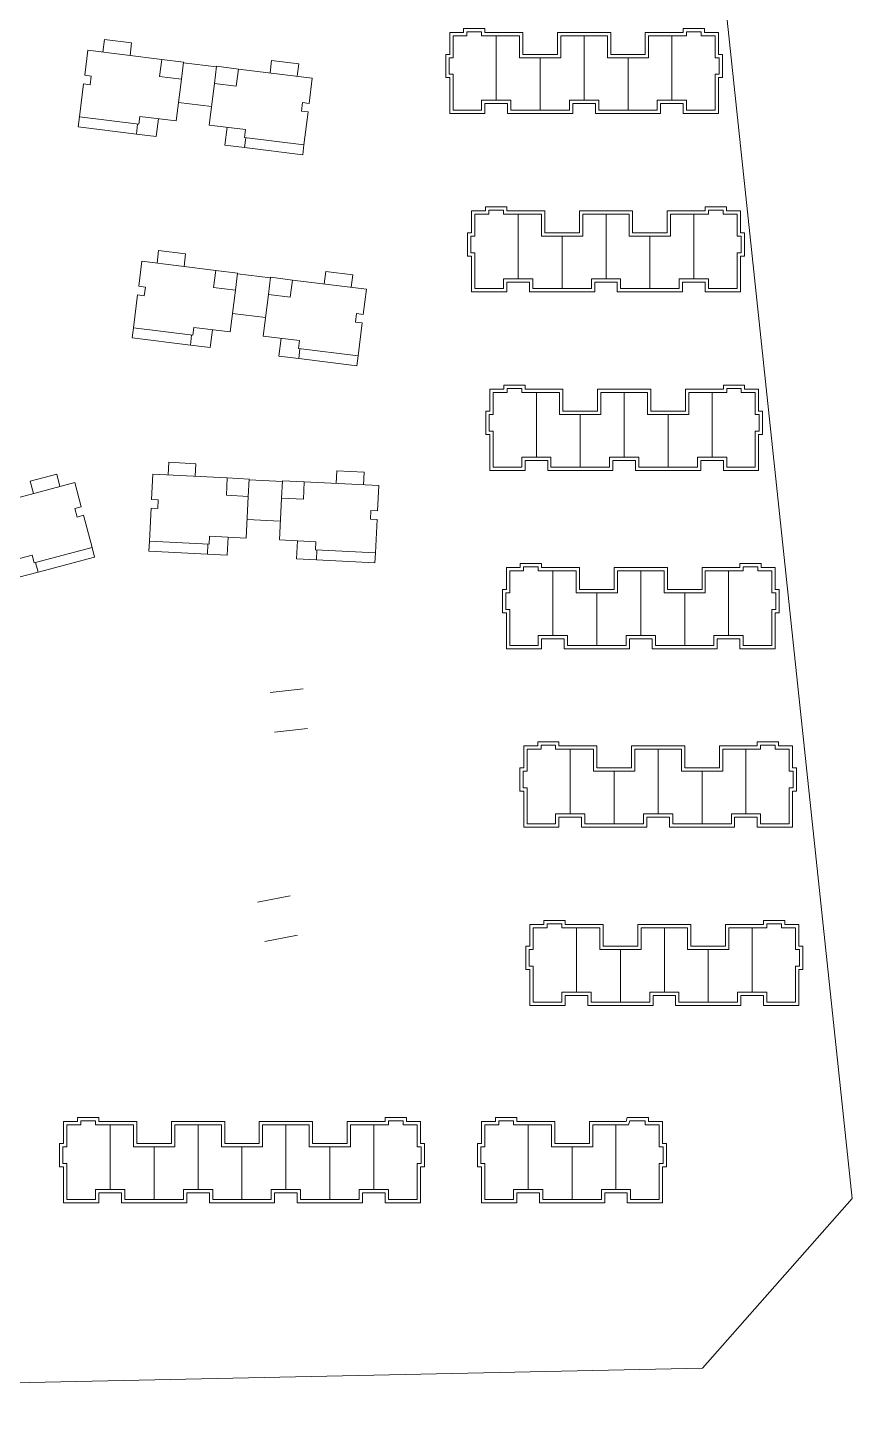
# Model space of a CAD drawing. Extents: x 109296 to 210174, y -14588 to 29909.
# Drawn here: x 116595 to 118081, y -7666 to -5143 of the extents above; entities that cross this region are included whole.
import ezdxf

# ---------------------------------------------------------------- set-up
doc = ezdxf.new("R2010")
doc.units = 0
doc.header["$LTSCALE"] = 1000
doc.header["$MEASUREMENT"] = 0
doc.layers.add('140', color=2, linetype='Continuous', lineweight=5)

msp = doc.modelspace()

# ---------------------------------------------------------------- linework, layer by layer
at = {"layer": '140', "color": 7}
for p, q in [((118081.2, -7253.3), (117591, -2628.2)), ((117380.9, -5151.3), (117380.9, -5144.1)), ((117380.9, -5144.1), (117419.3, -5144.1)), ((117419.3, -5144.1), (117419.3, -5151.3)), ((117776.9, -5151.3), (117776.9, -5144.1)), ((117776.9, -5144.1), (117815.3, -5144.1)), ((117815.3, -5144.1), (117815.3, -5151.3)), ((116733.3, -5164.2), (116730.5, -5186.8)), ((116782.1, -5170.3), (116733.3, -5164.2)), ((116779.3, -5192.9), (116782.1, -5170.3)), ((117355.7, -5190.9), (117355.7, -5151.3)), ((117355.7, -5151.3), (117380.9, -5151.3)), ((117361.7, -5196.9), (117361.7, -5157.3)), ((117361.7, -5157.3), (117386.9, -5157.3)), ((117386.9, -5157.3), (117386.9, -5150.1)), ((117386.9, -5150.1), (117413.3, -5150.1)), ((117413.3, -5150.1), (117413.3, -5157.3)), ((117413.3, -5157.3), (117481.7, -5157.3)), ((117419.3, -5151.3), (117487.7, -5151.3)), ((117439.7, -5273.7), (117439.7, -5157.3)), ((117481.7, -5157.3), (117481.7, -5196.9)), ((117487.7, -5151.3), (117487.7, -5190.9)), ((117550.1, -5190.9), (117550.1, -5151.3)), ((117550.1, -5151.3), (117646.1, -5151.3)), ((117556.1, -5196.9), (117556.1, -5157.3)), ((117556.1, -5157.3), (117598.1, -5157.3)), ((117598.1, -5273.7), (117598.1, -5157.3)), ((117598.1, -5273.7), (117598.1, -5157.3)), ((117598.1, -5273.7), (117598.1, -5157.3)), ((117598.1, -5273.7), (117598.1, -5157.3)), ((117640.1, -5157.3), (117598.1, -5157.3)), ((117640.1, -5196.9), (117640.1, -5157.3)), ((117646.1, -5151.3), (117646.1, -5190.9)), ((117708.5, -5190.9), (117708.5, -5151.3)), ((117708.5, -5151.3), (117776.9, -5151.3)), ((117782.9, -5157.3), (117714.5, -5157.3)), ((117714.5, -5157.3), (117714.5, -5196.9)), ((117756.5, -5273.7), (117756.5, -5157.3)), ((117809.3, -5150.1), (117782.9, -5150.1)), ((117782.9, -5150.1), (117782.9, -5157.3)), ((117809.3, -5157.3), (117809.3, -5150.1)), ((117834.5, -5157.3), (117809.3, -5157.3)), ((117815.3, -5151.3), (117840.5, -5151.3)), ((117834.5, -5196.9), (117834.5, -5157.3)), ((117840.5, -5151.3), (117840.5, -5190.9)), ((116697.5, -5228.6), (116703.1, -5183.4)), ((116703.1, -5183.4), (116836.5, -5200)), ((117348.5, -5232.9), (117348.5, -5190.9)), ((117348.5, -5190.9), (117355.7, -5190.9)), ((117487.7, -5190.9), (117550.1, -5190.9)), ((117646.1, -5190.9), (117708.5, -5190.9)), ((117840.5, -5190.9), (117847.7, -5190.9)), ((117847.7, -5190.9), (117847.7, -5232.9)), ((116836.5, -5200), (116832.6, -5231)), ((116836.5, -5200), (116875.8, -5204.9)), ((116875.8, -5204.9), (116871.9, -5235.9)), ((116935.2, -5213.6), (116875.6, -5206.1)), ((116935.3, -5212.4), (116931.4, -5243.3)), ((116974.6, -5217.3), (116935.3, -5212.4)), ((116974.6, -5217.3), (116970.7, -5248.2)), ((117108, -5233.9), (116974.6, -5217.3)), ((117031.8, -5224.4), (117034.6, -5201.8)), ((117034.6, -5201.8), (117083.4, -5207.9)), ((117083.4, -5207.9), (117080.6, -5230.5)), ((117354.5, -5226.9), (117354.5, -5196.9)), ((117354.5, -5196.9), (117361.7, -5196.9)), ((117481.7, -5196.9), (117556.1, -5196.9)), ((117518.9, -5196.9), (117518.9, -5291.7)), ((117518.9, -5196.9), (117518.9, -5291.7)), ((117714.5, -5196.9), (117640.1, -5196.9)), ((117677.3, -5196.9), (117677.3, -5291.7)), ((117677.3, -5196.9), (117677.3, -5291.7)), ((117841.7, -5196.9), (117834.5, -5196.9)), ((117841.7, -5226.9), (117841.7, -5196.9)), ((116688.1, -5303.6), (116695.5, -5244.1)), ((116695.5, -5244.1), (116707.4, -5245.6)), ((116709.4, -5230.1), (116697.5, -5228.6)), ((116707.4, -5245.6), (116709.4, -5230.1)), ((116832.6, -5231), (116871.9, -5235.9)), ((116871.9, -5235.9), (116862.5, -5310.9)), ((116931.4, -5243.3), (116922.1, -5318.3)), ((116970.7, -5248.2), (116931.4, -5243.3)), ((117102.3, -5279.2), (117108, -5233.9)), ((117355.7, -5232.9), (117348.5, -5232.9)), ((117361.7, -5226.9), (117354.5, -5226.9)), ((117355.7, -5297.7), (117355.7, -5232.9)), ((117361.7, -5291.7), (117361.7, -5226.9)), ((117834.5, -5291.7), (117834.5, -5226.9)), ((117834.5, -5226.9), (117841.7, -5226.9)), ((117847.7, -5232.9), (117840.5, -5232.9)), ((117840.5, -5232.9), (117840.5, -5297.7)), ((116926.2, -5285), (116866.7, -5277.6)), ((117088.5, -5293.2), (117090.4, -5277.7)), ((117100.4, -5294.7), (117088.5, -5293.2)), ((117090.4, -5277.7), (117102.3, -5279.2)), ((117093, -5354.2), (117100.4, -5294.7)), ((117413.3, -5291.7), (117361.7, -5291.7)), ((117466.1, -5273.7), (117413.3, -5273.7)), ((117413.3, -5273.7), (117413.3, -5291.7)), ((117460.1, -5279.7), (117419.3, -5279.7)), ((117419.3, -5279.7), (117419.3, -5297.7)), ((117460.1, -5297.7), (117460.1, -5279.7)), ((117466.1, -5291.7), (117466.1, -5273.7)), ((117571.7, -5291.7), (117466.1, -5291.7)), ((117598.1, -5273.7), (117571.7, -5273.7)), ((117571.7, -5273.7), (117571.7, -5288.7)), ((117571.7, -5288.7), (117571.7, -5291.7)), ((117618.5, -5279.7), (117577.7, -5279.7)), ((117577.7, -5279.7), (117577.7, -5297.7)), ((117598.1, -5273.7), (117624.5, -5273.7)), ((117618.5, -5297.7), (117618.5, -5279.7)), ((117624.5, -5273.7), (117624.5, -5288.7)), ((117624.5, -5288.7), (117624.5, -5291.7)), ((117624.5, -5291.7), (117730.1, -5291.7)), ((117730.1, -5291.7), (117730.1, -5273.7)), ((117730.1, -5273.7), (117782.9, -5273.7)), ((117776.9, -5279.7), (117736.1, -5279.7)), ((117736.1, -5279.7), (117736.1, -5297.7)), ((117776.9, -5297.7), (117776.9, -5279.7)), ((117782.9, -5273.7), (117782.9, -5291.7)), ((117782.9, -5291.7), (117834.5, -5291.7)), ((116685.9, -5321.5), (116688.1, -5303.6)), ((116790.7, -5334.6), (116685.9, -5321.5)), ((116795.3, -5317), (116688.1, -5303.6)), ((116790.7, -5334.6), (116792.9, -5316.7)), ((116797, -5302.7), (116795.3, -5317)), ((116862.5, -5310.9), (116797, -5302.7)), ((116830.4, -5306.9), (116826.4, -5339)), ((116922.1, -5318.3), (116987.6, -5326.5)), ((117419.3, -5297.7), (117355.7, -5297.7)), ((117518.9, -5297.7), (117460.1, -5297.7)), ((117577.7, -5297.7), (117518.9, -5297.7)), ((117736.1, -5297.7), (117618.5, -5297.7)), ((117840.5, -5297.7), (117776.9, -5297.7)), ((116826.4, -5339), (116790.7, -5334.6)), ((116954.2, -5322.4), (116950.2, -5354.5)), ((116987.6, -5326.5), (116985.8, -5340.8)), ((116985.8, -5340.8), (117093, -5354.2)), ((116985.9, -5359), (116988.2, -5341.1)), ((116950.2, -5354.5), (116985.9, -5359)), ((116985.9, -5359), (117090.7, -5372)), ((117090.7, -5372), (117093, -5354.2)), ((117395.2, -5512.5), (117395.2, -5472.9)), ((117395.2, -5472.9), (117420.4, -5472.9)), ((117420.4, -5472.9), (117420.4, -5465.7)), ((117420.4, -5465.7), (117458.8, -5465.7)), ((117426.4, -5478.9), (117426.4, -5471.7)), ((117426.4, -5471.7), (117452.8, -5471.7)), ((117452.8, -5471.7), (117452.8, -5478.9)), ((117458.8, -5465.7), (117458.8, -5472.9)), ((117458.8, -5472.9), (117527.2, -5472.9)), ((117527.2, -5472.9), (117527.2, -5512.5)), ((117589.6, -5512.5), (117589.6, -5472.9)), ((117589.6, -5472.9), (117685.6, -5472.9)), ((117685.6, -5472.9), (117685.6, -5512.5)), ((117748, -5512.5), (117748, -5472.9)), ((117748, -5472.9), (117816.4, -5472.9)), ((117816.4, -5472.9), (117816.4, -5465.7)), ((117816.4, -5465.7), (117854.8, -5465.7)), ((117848.8, -5471.7), (117822.4, -5471.7)), ((117822.4, -5471.7), (117822.4, -5478.9)), ((117848.8, -5478.9), (117848.8, -5471.7)), ((117854.8, -5465.7), (117854.8, -5472.9)), ((117854.8, -5472.9), (117880, -5472.9)), ((117880, -5472.9), (117880, -5512.5)), ((117401.2, -5518.5), (117401.2, -5478.9)), ((117401.2, -5478.9), (117426.4, -5478.9)), ((117452.8, -5478.9), (117521.2, -5478.9)), ((117479.2, -5595.3), (117479.2, -5478.9)), ((117521.2, -5478.9), (117521.2, -5518.5)), ((117595.6, -5518.5), (117595.6, -5478.9)), ((117595.6, -5478.9), (117637.6, -5478.9)), ((117637.6, -5595.3), (117637.6, -5478.9)), ((117637.6, -5595.3), (117637.6, -5478.9)), ((117637.6, -5595.3), (117637.6, -5478.9)), ((117637.6, -5595.3), (117637.6, -5478.9)), ((117679.6, -5478.9), (117637.6, -5478.9)), ((117679.6, -5518.5), (117679.6, -5478.9)), ((117822.4, -5478.9), (117754, -5478.9)), ((117754, -5478.9), (117754, -5518.5)), ((117796, -5595.3), (117796, -5478.9)), ((117874, -5478.9), (117848.8, -5478.9)), ((117874, -5518.5), (117874, -5478.9)), ((117388, -5554.5), (117388, -5512.5)), ((117388, -5512.5), (117395.2, -5512.5)), ((117394, -5548.5), (117394, -5518.5)), ((117394, -5518.5), (117401.2, -5518.5)), ((117521.2, -5518.5), (117595.6, -5518.5)), ((117527.2, -5512.5), (117589.6, -5512.5)), ((117558.4, -5518.5), (117558.4, -5613.3)), ((117558.4, -5518.5), (117558.4, -5613.3)), ((117754, -5518.5), (117679.6, -5518.5)), ((117685.6, -5512.5), (117748, -5512.5)), ((117716.8, -5518.5), (117716.8, -5613.3)), ((117716.8, -5518.5), (117716.8, -5613.3)), ((117881.2, -5518.5), (117874, -5518.5)), ((117880, -5512.5), (117887.2, -5512.5)), ((117881.2, -5548.5), (117881.2, -5518.5)), ((117887.2, -5512.5), (117887.2, -5554.5)), ((116830.8, -5544.6), (116828, -5567.2)), ((116879.6, -5550.7), (116830.8, -5544.6)), ((117401.2, -5548.5), (117394, -5548.5)), ((117401.2, -5613.3), (117401.2, -5548.5)), ((117874, -5613.3), (117874, -5548.5)), ((117874, -5548.5), (117881.2, -5548.5)), ((116794.9, -5609), (116800.6, -5563.8)), ((116800.6, -5563.8), (116934, -5580.4)), ((116876.8, -5573.3), (116879.6, -5550.7)), ((117395.2, -5554.5), (117388, -5554.5)), ((117395.2, -5619.3), (117395.2, -5554.5)), ((117887.2, -5554.5), (117880, -5554.5)), ((117880, -5554.5), (117880, -5619.3)), ((116934, -5580.4), (116930.1, -5611.4)), ((116934, -5580.4), (116973.3, -5585.3)), ((116973.3, -5585.3), (116969.4, -5616.3)), ((117032.6, -5594), (116973.1, -5586.5)), ((117032.8, -5592.8), (117028.9, -5623.7)), ((117072.1, -5597.7), (117032.8, -5592.8)), ((117072.1, -5597.7), (117068.2, -5628.6)), ((117205.5, -5614.3), (117072.1, -5597.7)), ((117129.2, -5604.8), (117132.1, -5582.2)), ((117132.1, -5582.2), (117180.9, -5588.3)), ((117180.9, -5588.3), (117178.1, -5610.9)), ((117505.6, -5595.3), (117452.8, -5595.3)), ((117452.8, -5595.3), (117452.8, -5613.3)), ((117505.6, -5613.3), (117505.6, -5595.3)), ((117637.6, -5595.3), (117611.2, -5595.3)), ((117611.2, -5595.3), (117611.2, -5610.3)), ((117637.6, -5595.3), (117664, -5595.3)), ((117664, -5595.3), (117664, -5610.3)), ((117769.6, -5613.3), (117769.6, -5595.3)), ((117769.6, -5595.3), (117822.4, -5595.3)), ((117822.4, -5595.3), (117822.4, -5613.3)), ((116806.9, -5610.5), (116794.9, -5609)), ((116804.9, -5626), (116806.9, -5610.5)), ((116930.1, -5611.4), (116969.4, -5616.3)), ((116969.4, -5616.3), (116960, -5691.3)), ((117028.9, -5623.7), (117019.6, -5698.7)), ((117068.2, -5628.6), (117028.9, -5623.7)), ((117199.8, -5659.6), (117205.5, -5614.3)), ((117458.8, -5619.3), (117395.2, -5619.3)), ((117452.8, -5613.3), (117401.2, -5613.3)), ((117499.6, -5601.3), (117458.8, -5601.3)), ((117458.8, -5601.3), (117458.8, -5619.3)), ((117499.6, -5619.3), (117499.6, -5601.3)), ((117558.4, -5619.3), (117499.6, -5619.3)), ((117611.2, -5613.3), (117505.6, -5613.3)), ((117617.2, -5619.3), (117558.4, -5619.3)), ((117611.2, -5610.3), (117611.2, -5613.3)), ((117658, -5601.3), (117617.2, -5601.3)), ((117617.2, -5601.3), (117617.2, -5619.3)), ((117658, -5619.3), (117658, -5601.3)), ((117775.6, -5619.3), (117658, -5619.3)), ((117664, -5610.3), (117664, -5613.3)), ((117664, -5613.3), (117769.6, -5613.3)), ((117816.4, -5601.3), (117775.6, -5601.3)), ((117775.6, -5601.3), (117775.6, -5619.3)), ((117816.4, -5619.3), (117816.4, -5601.3)), ((117880, -5619.3), (117816.4, -5619.3)), ((117822.4, -5613.3), (117874, -5613.3)), ((116785.6, -5684), (116793, -5624.5)), ((116793, -5624.5), (116804.9, -5626)), ((117023.7, -5665.4), (116964.2, -5658)), ((117186, -5673.6), (117187.9, -5658.1)), ((117197.9, -5675.1), (117186, -5673.6)), ((117187.9, -5658.1), (117199.8, -5659.6)), ((116783.3, -5701.9), (116785.6, -5684)), ((116892.8, -5697.4), (116785.6, -5684)), ((116888.1, -5715), (116890.4, -5697.1)), ((116894.5, -5683.1), (116892.8, -5697.4)), ((116960, -5691.3), (116894.5, -5683.1)), ((116927.9, -5687.3), (116923.9, -5719.5)), ((117019.6, -5698.7), (117085.1, -5706.9)), ((117190.4, -5734.6), (117197.9, -5675.1)), ((116888.1, -5715), (116783.3, -5701.9)), ((116923.9, -5719.5), (116888.1, -5715)), ((117051.7, -5702.8), (117047.7, -5734.9)), ((117085.1, -5706.9), (117083.3, -5721.2)), ((117083.3, -5721.2), (117190.4, -5734.6)), ((117083.4, -5739.4), (117085.6, -5721.5)), ((117047.7, -5734.9), (117083.4, -5739.4)), ((117083.4, -5739.4), (117188.2, -5752.5)), ((117188.2, -5752.5), (117190.4, -5734.6)), ((117428, -5834.1), (117428, -5794.5)), ((117428, -5794.5), (117453.2, -5794.5)), ((117434, -5840.1), (117434, -5800.5)), ((117434, -5800.5), (117459.2, -5800.5)), ((117453.2, -5794.5), (117453.2, -5787.3)), ((117453.2, -5787.3), (117491.6, -5787.3)), ((117459.2, -5800.5), (117459.2, -5793.3)), ((117459.2, -5793.3), (117485.6, -5793.3)), ((117485.6, -5793.3), (117485.6, -5800.5)), ((117485.6, -5800.5), (117554, -5800.5)), ((117491.6, -5787.3), (117491.6, -5794.5)), ((117491.6, -5794.5), (117560, -5794.5)), ((117512, -5916.9), (117512, -5800.5)), ((117554, -5800.5), (117554, -5840.1)), ((117560, -5794.5), (117560, -5834.1)), ((117622.4, -5834.1), (117622.4, -5794.5)), ((117622.4, -5794.5), (117718.4, -5794.5)), ((117628.4, -5840.1), (117628.4, -5800.5)), ((117628.4, -5800.5), (117670.4, -5800.5)), ((117670.4, -5916.9), (117670.4, -5800.5)), ((117670.4, -5916.9), (117670.4, -5800.5)), ((117670.4, -5916.9), (117670.4, -5800.5)), ((117670.4, -5916.9), (117670.4, -5800.5)), ((117712.4, -5800.5), (117670.4, -5800.5)), ((117712.4, -5840.1), (117712.4, -5800.5)), ((117718.4, -5794.5), (117718.4, -5834.1)), ((117780.8, -5834.1), (117780.8, -5794.5)), ((117780.8, -5794.5), (117849.2, -5794.5)), ((117855.2, -5800.5), (117786.8, -5800.5)), ((117786.8, -5800.5), (117786.8, -5840.1)), ((117828.8, -5916.9), (117828.8, -5800.5)), ((117849.2, -5794.5), (117849.2, -5787.3)), ((117849.2, -5787.3), (117887.6, -5787.3)), ((117881.6, -5793.3), (117855.2, -5793.3)), ((117855.2, -5793.3), (117855.2, -5800.5)), ((117881.6, -5800.5), (117881.6, -5793.3)), ((117906.8, -5800.5), (117881.6, -5800.5)), ((117887.6, -5787.3), (117887.6, -5794.5)), ((117887.6, -5794.5), (117912.8, -5794.5)), ((117906.8, -5840.1), (117906.8, -5800.5)), ((117912.8, -5794.5), (117912.8, -5834.1)), ((117420.8, -5876.1), (117420.8, -5834.1)), ((117420.8, -5834.1), (117428, -5834.1)), ((117426.8, -5870.1), (117426.8, -5840.1)), ((117426.8, -5840.1), (117434, -5840.1)), ((117554, -5840.1), (117628.4, -5840.1)), ((117560, -5834.1), (117622.4, -5834.1)), ((117591.2, -5840.1), (117591.2, -5934.9)), ((117591.2, -5840.1), (117591.2, -5934.9)), ((117786.8, -5840.1), (117712.4, -5840.1)), ((117718.4, -5834.1), (117780.8, -5834.1)), ((117749.6, -5840.1), (117749.6, -5934.9)), ((117749.6, -5840.1), (117749.6, -5934.9)), ((117914, -5840.1), (117906.8, -5840.1)), ((117912.8, -5834.1), (117920, -5834.1)), ((117914, -5870.1), (117914, -5840.1)), ((117920, -5834.1), (117920, -5876.1)), ((117428, -5876.1), (117420.8, -5876.1)), ((117434, -5870.1), (117426.8, -5870.1)), ((117428, -5940.9), (117428, -5876.1)), ((117434, -5934.9), (117434, -5870.1)), ((117906.8, -5934.9), (117906.8, -5870.1)), ((117906.8, -5870.1), (117914, -5870.1)), ((117920, -5876.1), (117912.8, -5876.1)), ((117912.8, -5876.1), (117912.8, -5940.9)), ((116849.1, -5926.3), (116847.9, -5949.1)), ((116898.2, -5928.8), (116849.1, -5926.3)), ((117538.4, -5916.9), (117485.6, -5916.9)), ((117485.6, -5916.9), (117485.6, -5934.9)), ((117532.4, -5922.9), (117491.6, -5922.9)), ((117491.6, -5922.9), (117491.6, -5940.9)), ((117532.4, -5940.9), (117532.4, -5922.9)), ((117538.4, -5934.9), (117538.4, -5916.9)), ((117670.4, -5916.9), (117644, -5916.9)), ((117644, -5916.9), (117644, -5931.9)), ((117690.8, -5922.9), (117650, -5922.9)), ((117650, -5922.9), (117650, -5940.9)), ((117670.4, -5916.9), (117696.8, -5916.9)), ((117690.8, -5940.9), (117690.8, -5922.9)), ((117696.8, -5916.9), (117696.8, -5931.9)), ((117802.4, -5934.9), (117802.4, -5916.9)), ((117802.4, -5916.9), (117855.2, -5916.9)), ((117849.2, -5922.9), (117808.4, -5922.9)), ((117808.4, -5922.9), (117808.4, -5940.9)), ((117849.2, -5940.9), (117849.2, -5922.9)), ((117855.2, -5916.9), (117855.2, -5934.9)), ((116599.5, -5960.5), (116647, -5947.8)), ((116647, -5947.8), (116652.9, -5969.8)), ((116818, -5993.2), (116820.3, -5947.7)), ((116820.3, -5947.7), (116954.6, -5954.5)), ((116897, -5951.6), (116898.2, -5928.8)), ((117151.1, -5964.4), (117152.3, -5941.7)), ((117152.3, -5941.7), (117201.4, -5944.2)), ((117201.4, -5944.2), (117200.3, -5966.9)), ((117491.6, -5940.9), (117428, -5940.9)), ((117485.6, -5934.9), (117434, -5934.9)), ((117591.2, -5940.9), (117532.4, -5940.9)), ((117644, -5934.9), (117538.4, -5934.9)), ((117650, -5940.9), (117591.2, -5940.9)), ((117644, -5931.9), (117644, -5934.9)), ((117808.4, -5940.9), (117690.8, -5940.9)), ((117696.8, -5931.9), (117696.8, -5934.9)), ((117696.8, -5934.9), (117802.4, -5934.9)), ((117912.8, -5940.9), (117849.2, -5940.9)), ((117855.2, -5934.9), (117906.8, -5934.9)), ((116679.6, -5962.7), (116549.7, -5997.4)), ((116605.4, -5982.5), (116599.5, -5960.5)), ((116691.4, -6006.8), (116679.6, -5962.7)), ((116954.6, -5954.5), (116953, -5985.7)), ((116954.6, -5954.5), (116994.1, -5956.5)), ((116994.1, -5956.5), (116992.5, -5987.7)), ((117054, -5960.7), (116994.1, -5957.7)), ((117054, -5959.5), (117052.5, -5990.7)), ((117093.6, -5961.5), (117054, -5959.5)), ((117093.6, -5961.5), (117092, -5992.7)), ((117227.8, -5968.3), (117093.6, -5961.5)), ((117225.5, -6013.9), (117227.8, -5968.3)), ((116830, -5993.8), (116818, -5993.2)), ((116829.2, -6009.4), (116830, -5993.8)), ((116953, -5985.7), (116992.5, -5987.7)), ((116992.5, -5987.7), (116988.7, -6063.2)), ((117052.5, -5990.7), (117048.6, -6066.2)), ((117092, -5992.7), (117052.5, -5990.7)), ((116679.8, -6009.9), (116691.4, -6006.8)), ((116683.8, -6025), (116679.8, -6009.9)), ((116695.4, -6021.9), (116683.8, -6025)), ((116710.9, -6079.8), (116695.4, -6021.9)), ((116814.2, -6068.7), (116817.2, -6008.8)), ((116817.2, -6008.8), (116829.2, -6009.4)), ((117212.7, -6028.8), (117213.5, -6013.3)), ((117213.5, -6013.3), (117225.5, -6013.9)), ((117050.3, -6032.6), (116990.4, -6029.6)), ((117224.7, -6029.5), (117212.7, -6028.8)), ((117221.7, -6089.4), (117224.7, -6029.5)), ((116813.3, -6086.7), (116814.2, -6068.7)), ((116922.1, -6074.2), (116814.2, -6068.7)), ((116918.8, -6092.1), (116919.7, -6074.1)), ((116922.8, -6059.8), (116922.1, -6074.2)), ((116988.7, -6063.2), (116922.8, -6059.8)), ((116956.4, -6061.5), (116954.7, -6093.9)), ((117048.6, -6066.2), (117114.6, -6069.5)), ((117081, -6067.8), (117079.4, -6100.2)), ((117114.6, -6069.5), (117113.8, -6083.9)), ((116539, -6110.8), (116602.8, -6093.8)), ((116602.8, -6093.8), (116606.5, -6107.7)), ((116606.5, -6107.7), (116710.9, -6079.8)), ((116613.5, -6124.5), (116715.5, -6097.2)), ((116715.5, -6097.2), (116710.9, -6079.8)), ((116918.8, -6092.1), (116813.3, -6086.7)), ((116954.7, -6093.9), (116918.8, -6092.1)), ((117079.4, -6100.2), (117115.3, -6102)), ((117113.8, -6083.9), (117221.7, -6089.4)), ((117115.3, -6102), (117116.2, -6084)), ((117115.3, -6102), (117220.8, -6107.4)), ((117220.8, -6107.4), (117221.7, -6089.4)), ((116578.7, -6133.7), (116613.5, -6124.5)), ((116613.5, -6124.5), (116608.8, -6107.1)), ((117457.9, -6155.7), (117457.9, -6116.1)), ((117457.9, -6116.1), (117483.1, -6116.1)), ((117463.9, -6161.7), (117463.9, -6122.1)), ((117463.9, -6122.1), (117489.1, -6122.1)), ((117483.1, -6116.1), (117483.1, -6108.9)), ((117483.1, -6108.9), (117521.5, -6108.9)), ((117489.1, -6122.1), (117489.1, -6114.9)), ((117489.1, -6114.9), (117515.5, -6114.9)), ((117515.5, -6114.9), (117515.5, -6122.1)), ((117515.5, -6122.1), (117583.9, -6122.1)), ((117521.5, -6108.9), (117521.5, -6116.1)), ((117521.5, -6116.1), (117589.9, -6116.1)), ((117541.9, -6238.5), (117541.9, -6122.1)), ((117583.9, -6122.1), (117583.9, -6161.7)), ((117589.9, -6116.1), (117589.9, -6155.7)), ((117652.3, -6155.7), (117652.3, -6116.1)), ((117652.3, -6116.1), (117748.3, -6116.1)), ((117658.3, -6161.7), (117658.3, -6122.1)), ((117658.3, -6122.1), (117700.3, -6122.1)), ((117700.3, -6238.5), (117700.3, -6122.1)), ((117700.3, -6238.5), (117700.3, -6122.1)), ((117700.3, -6238.5), (117700.3, -6122.1)), ((117700.3, -6238.5), (117700.3, -6122.1)), ((117742.3, -6122.1), (117700.3, -6122.1)), ((117742.3, -6161.7), (117742.3, -6122.1)), ((117748.3, -6116.1), (117748.3, -6155.7)), ((117810.7, -6155.7), (117810.7, -6116.1)), ((117810.7, -6116.1), (117879.1, -6116.1)), ((117885.1, -6122.1), (117816.7, -6122.1)), ((117816.7, -6122.1), (117816.7, -6161.7)), ((117858.7, -6238.5), (117858.7, -6122.1)), ((117879.1, -6116.1), (117879.1, -6108.9)), ((117879.1, -6108.9), (117917.5, -6108.9)), ((117911.5, -6114.9), (117885.1, -6114.9)), ((117885.1, -6114.9), (117885.1, -6122.1)), ((117911.5, -6122.1), (117911.5, -6114.9)), ((117936.7, -6122.1), (117911.5, -6122.1)), ((117917.5, -6108.9), (117917.5, -6116.1)), ((117917.5, -6116.1), (117942.7, -6116.1)), ((117936.7, -6161.7), (117936.7, -6122.1)), ((117942.7, -6116.1), (117942.7, -6155.7)), ((117450.7, -6197.7), (117450.7, -6155.7)), ((117450.7, -6155.7), (117457.9, -6155.7)), ((117456.7, -6191.7), (117456.7, -6161.7)), ((117456.7, -6161.7), (117463.9, -6161.7)), ((117583.9, -6161.7), (117658.3, -6161.7)), ((117589.9, -6155.7), (117652.3, -6155.7)), ((117621.1, -6161.7), (117621.1, -6256.5)), ((117621.1, -6161.7), (117621.1, -6256.5)), ((117816.7, -6161.7), (117742.3, -6161.7)), ((117748.3, -6155.7), (117810.7, -6155.7)), ((117779.5, -6161.7), (117779.5, -6256.5)), ((117779.5, -6161.7), (117779.5, -6256.5)), ((117943.9, -6161.7), (117936.7, -6161.7)), ((117942.7, -6155.7), (117949.9, -6155.7)), ((117943.9, -6191.7), (117943.9, -6161.7)), ((117949.9, -6155.7), (117949.9, -6197.7)), ((117457.9, -6197.7), (117450.7, -6197.7)), ((117463.9, -6191.7), (117456.7, -6191.7)), ((117457.9, -6262.5), (117457.9, -6197.7)), ((117463.9, -6256.5), (117463.9, -6191.7)), ((117936.7, -6256.5), (117936.7, -6191.7)), ((117936.7, -6191.7), (117943.9, -6191.7)), ((117949.9, -6197.7), (117942.7, -6197.7)), ((117942.7, -6197.7), (117942.7, -6262.5)), ((117568.3, -6238.5), (117515.5, -6238.5)), ((117515.5, -6238.5), (117515.5, -6256.5)), ((117562.3, -6244.5), (117521.5, -6244.5)), ((117521.5, -6244.5), (117521.5, -6262.5)), ((117562.3, -6262.5), (117562.3, -6244.5)), ((117568.3, -6256.5), (117568.3, -6238.5)), ((117700.3, -6238.5), (117673.9, -6238.5)), ((117673.9, -6238.5), (117673.9, -6253.5)), ((117673.9, -6253.5), (117673.9, -6256.5)), ((117720.7, -6244.5), (117679.9, -6244.5)), ((117679.9, -6244.5), (117679.9, -6262.5)), ((117700.3, -6238.5), (117726.7, -6238.5)), ((117720.7, -6262.5), (117720.7, -6244.5)), ((117726.7, -6238.5), (117726.7, -6253.5)), ((117726.7, -6253.5), (117726.7, -6256.5)), ((117832.3, -6256.5), (117832.3, -6238.5)), ((117832.3, -6238.5), (117885.1, -6238.5)), ((117879.1, -6244.5), (117838.3, -6244.5)), ((117838.3, -6244.5), (117838.3, -6262.5)), ((117879.1, -6262.5), (117879.1, -6244.5)), ((117885.1, -6238.5), (117885.1, -6256.5)), ((117521.5, -6262.5), (117457.9, -6262.5)), ((117515.5, -6256.5), (117463.9, -6256.5)), ((117621.1, -6262.5), (117562.3, -6262.5)), ((117673.9, -6256.5), (117568.3, -6256.5)), ((117679.9, -6262.5), (117621.1, -6262.5)), ((117838.3, -6262.5), (117720.7, -6262.5)), ((117726.7, -6256.5), (117832.3, -6256.5)), ((117942.7, -6262.5), (117879.1, -6262.5)), ((117885.1, -6256.5), (117936.7, -6256.5)), ((117091.4, -6334.5), (117031.8, -6341.1)), ((117099.3, -6406.1), (117039.7, -6412.7)), ((117514.4, -6437.7), (117514.4, -6430.5)), ((117514.4, -6430.5), (117552.8, -6430.5)), ((117552.8, -6430.5), (117552.8, -6437.7)), ((117910.4, -6437.7), (117910.4, -6430.5)), ((117910.4, -6430.5), (117948.8, -6430.5)), ((117948.8, -6430.5), (117948.8, -6437.7)), ((117489.2, -6477.3), (117489.2, -6437.7)), ((117489.2, -6437.7), (117514.4, -6437.7)), ((117495.2, -6483.3), (117495.2, -6443.7)), ((117495.2, -6443.7), (117520.4, -6443.7)), ((117520.4, -6443.7), (117520.4, -6436.5)), ((117520.4, -6436.5), (117546.8, -6436.5)), ((117546.8, -6436.5), (117546.8, -6443.7)), ((117546.8, -6443.7), (117615.2, -6443.7)), ((117552.8, -6437.7), (117621.2, -6437.7)), ((117573.2, -6560.1), (117573.2, -6443.7)), ((117615.2, -6443.7), (117615.2, -6483.3)), ((117621.2, -6437.7), (117621.2, -6477.3)), ((117683.6, -6477.3), (117683.6, -6437.7)), ((117683.6, -6437.7), (117779.6, -6437.7)), ((117689.6, -6483.3), (117689.6, -6443.7)), ((117689.6, -6443.7), (117731.6, -6443.7)), ((117731.6, -6560.1), (117731.6, -6443.7)), ((117731.6, -6560.1), (117731.6, -6443.7)), ((117731.6, -6560.1), (117731.6, -6443.7)), ((117731.6, -6560.1), (117731.6, -6443.7)), ((117773.6, -6443.7), (117731.6, -6443.7)), ((117773.6, -6483.3), (117773.6, -6443.7)), ((117779.6, -6437.7), (117779.6, -6477.3)), ((117842, -6477.3), (117842, -6437.7)), ((117842, -6437.7), (117910.4, -6437.7)), ((117916.4, -6443.7), (117848, -6443.7)), ((117848, -6443.7), (117848, -6483.3)), ((117890, -6560.1), (117890, -6443.7)), ((117942.8, -6436.5), (117916.4, -6436.5)), ((117916.4, -6436.5), (117916.4, -6443.7)), ((117942.8, -6443.7), (117942.8, -6436.5)), ((117968, -6443.7), (117942.8, -6443.7)), ((117948.8, -6437.7), (117974, -6437.7)), ((117968, -6483.3), (117968, -6443.7)), ((117974, -6437.7), (117974, -6477.3)), ((117482, -6519.3), (117482, -6477.3)), ((117482, -6477.3), (117489.2, -6477.3)), ((117621.2, -6477.3), (117683.6, -6477.3)), ((117779.6, -6477.3), (117842, -6477.3)), ((117974, -6477.3), (117981.2, -6477.3)), ((117981.2, -6477.3), (117981.2, -6519.3)), ((117488, -6513.3), (117488, -6483.3)), ((117488, -6483.3), (117495.2, -6483.3)), ((117615.2, -6483.3), (117689.6, -6483.3)), ((117652.4, -6483.3), (117652.4, -6578.1)), ((117652.4, -6483.3), (117652.4, -6578.1)), ((117848, -6483.3), (117773.6, -6483.3)), ((117810.8, -6483.3), (117810.8, -6578.1)), ((117810.8, -6483.3), (117810.8, -6578.1)), ((117975.2, -6483.3), (117968, -6483.3)), ((117975.2, -6513.3), (117975.2, -6483.3)), ((117489.2, -6519.3), (117482, -6519.3)), ((117495.2, -6513.3), (117488, -6513.3)), ((117489.2, -6584.1), (117489.2, -6519.3)), ((117495.2, -6578.1), (117495.2, -6513.3)), ((117968, -6578.1), (117968, -6513.3)), ((117968, -6513.3), (117975.2, -6513.3)), ((117981.2, -6519.3), (117974, -6519.3)), ((117974, -6519.3), (117974, -6584.1)), ((117546.8, -6578.1), (117495.2, -6578.1)), ((117599.6, -6560.1), (117546.8, -6560.1)), ((117546.8, -6560.1), (117546.8, -6578.1)), ((117593.6, -6566.1), (117552.8, -6566.1)), ((117552.8, -6566.1), (117552.8, -6584.1)), ((117593.6, -6584.1), (117593.6, -6566.1)), ((117599.6, -6578.1), (117599.6, -6560.1)), ((117705.2, -6578.1), (117599.6, -6578.1)), ((117731.6, -6560.1), (117705.2, -6560.1)), ((117705.2, -6560.1), (117705.2, -6575.1)), ((117705.2, -6575.1), (117705.2, -6578.1)), ((117752, -6566.1), (117711.2, -6566.1)), ((117711.2, -6566.1), (117711.2, -6584.1)), ((117731.6, -6560.1), (117758, -6560.1)), ((117752, -6584.1), (117752, -6566.1)), ((117758, -6560.1), (117758, -6575.1)), ((117758, -6575.1), (117758, -6578.1)), ((117758, -6578.1), (117863.6, -6578.1)), ((117863.6, -6578.1), (117863.6, -6560.1)), ((117863.6, -6560.1), (117916.4, -6560.1)), ((117910.4, -6566.1), (117869.6, -6566.1)), ((117869.6, -6566.1), (117869.6, -6584.1)), ((117910.4, -6584.1), (117910.4, -6566.1)), ((117916.4, -6560.1), (117916.4, -6578.1)), ((117916.4, -6578.1), (117968, -6578.1)), ((117552.8, -6584.1), (117489.2, -6584.1)), ((117652.4, -6584.1), (117593.6, -6584.1)), ((117711.2, -6584.1), (117652.4, -6584.1)), ((117869.6, -6584.1), (117752, -6584.1)), ((117974, -6584.1), (117910.4, -6584.1)), ((117068.1, -6708.1), (117009.2, -6719.3)), ((117500.4, -6798.9), (117500.4, -6759.3)), ((117500.4, -6759.3), (117525.6, -6759.3)), ((117525.6, -6759.3), (117525.6, -6752.1)), ((117525.6, -6752.1), (117564, -6752.1)), ((117531.6, -6765.3), (117531.6, -6758.1)), ((117531.6, -6758.1), (117558, -6758.1)), ((117558, -6758.1), (117558, -6765.3)), ((117564, -6752.1), (117564, -6759.3)), ((117564, -6759.3), (117632.4, -6759.3)), ((117632.4, -6759.3), (117632.4, -6798.9)), ((117694.8, -6798.9), (117694.8, -6759.3)), ((117694.8, -6759.3), (117790.8, -6759.3)), ((117790.8, -6759.3), (117790.8, -6798.9)), ((117853.2, -6798.9), (117853.2, -6759.3)), ((117853.2, -6759.3), (117921.6, -6759.3)), ((117921.6, -6759.3), (117921.6, -6752.1)), ((117921.6, -6752.1), (117960, -6752.1)), ((117954, -6758.1), (117927.6, -6758.1)), ((117927.6, -6758.1), (117927.6, -6765.3)), ((117954, -6765.3), (117954, -6758.1)), ((117960, -6752.1), (117960, -6759.3)), ((117960, -6759.3), (117985.2, -6759.3)), ((117985.2, -6759.3), (117985.2, -6798.9)), ((117081.5, -6778.8), (117022.6, -6790)), ((117506.4, -6804.9), (117506.4, -6765.3)), ((117506.4, -6765.3), (117531.6, -6765.3)), ((117558, -6765.3), (117626.4, -6765.3)), ((117584.4, -6881.7), (117584.4, -6765.3)), ((117626.4, -6765.3), (117626.4, -6804.9)), ((117700.8, -6804.9), (117700.8, -6765.3)), ((117700.8, -6765.3), (117742.8, -6765.3)), ((117742.8, -6881.7), (117742.8, -6765.3)), ((117742.8, -6881.7), (117742.8, -6765.3)), ((117742.8, -6881.7), (117742.8, -6765.3)), ((117742.8, -6881.7), (117742.8, -6765.3)), ((117784.8, -6765.3), (117742.8, -6765.3)), ((117784.8, -6804.9), (117784.8, -6765.3)), ((117927.6, -6765.3), (117859.2, -6765.3)), ((117859.2, -6765.3), (117859.2, -6804.9)), ((117901.2, -6881.7), (117901.2, -6765.3)), ((117979.2, -6765.3), (117954, -6765.3)), ((117979.2, -6804.9), (117979.2, -6765.3)), ((117493.2, -6840.9), (117493.2, -6798.9)), ((117493.2, -6798.9), (117500.4, -6798.9)), ((117499.2, -6834.9), (117499.2, -6804.9)), ((117499.2, -6804.9), (117506.4, -6804.9)), ((117626.4, -6804.9), (117700.8, -6804.9)), ((117632.4, -6798.9), (117694.8, -6798.9)), ((117663.6, -6804.9), (117663.6, -6899.7)), ((117663.6, -6804.9), (117663.6, -6899.7)), ((117859.2, -6804.9), (117784.8, -6804.9)), ((117790.8, -6798.9), (117853.2, -6798.9)), ((117822, -6804.9), (117822, -6899.7)), ((117822, -6804.9), (117822, -6899.7)), ((117986.4, -6804.9), (117979.2, -6804.9)), ((117985.2, -6798.9), (117992.4, -6798.9)), ((117986.4, -6834.9), (117986.4, -6804.9)), ((117992.4, -6798.9), (117992.4, -6840.9)), ((117506.4, -6834.9), (117499.2, -6834.9)), ((117506.4, -6899.7), (117506.4, -6834.9)), ((117979.2, -6899.7), (117979.2, -6834.9)), ((117979.2, -6834.9), (117986.4, -6834.9)), ((117500.4, -6840.9), (117493.2, -6840.9)), ((117500.4, -6905.7), (117500.4, -6840.9)), ((117992.4, -6840.9), (117985.2, -6840.9)), ((117985.2, -6840.9), (117985.2, -6905.7)), ((117610.8, -6881.7), (117558, -6881.7)), ((117558, -6881.7), (117558, -6899.7)), ((117610.8, -6899.7), (117610.8, -6881.7)), ((117742.8, -6881.7), (117716.4, -6881.7)), ((117716.4, -6881.7), (117716.4, -6896.7)), ((117742.8, -6881.7), (117769.2, -6881.7)), ((117769.2, -6881.7), (117769.2, -6896.7)), ((117874.8, -6899.7), (117874.8, -6881.7)), ((117874.8, -6881.7), (117927.6, -6881.7)), ((117927.6, -6881.7), (117927.6, -6899.7)), ((117564, -6905.7), (117500.4, -6905.7)), ((117558, -6899.7), (117506.4, -6899.7)), ((117604.8, -6887.7), (117564, -6887.7)), ((117564, -6887.7), (117564, -6905.7)), ((117604.8, -6905.7), (117604.8, -6887.7)), ((117663.6, -6905.7), (117604.8, -6905.7)), ((117716.4, -6899.7), (117610.8, -6899.7)), ((117722.4, -6905.7), (117663.6, -6905.7)), ((117716.4, -6896.7), (117716.4, -6899.7)), ((117763.2, -6887.7), (117722.4, -6887.7)), ((117722.4, -6887.7), (117722.4, -6905.7)), ((117763.2, -6905.7), (117763.2, -6887.7)), ((117880.8, -6905.7), (117763.2, -6905.7)), ((117769.2, -6896.7), (117769.2, -6899.7)), ((117769.2, -6899.7), (117874.8, -6899.7)), ((117921.6, -6887.7), (117880.8, -6887.7)), ((117880.8, -6887.7), (117880.8, -6905.7)), ((117921.6, -6905.7), (117921.6, -6887.7)), ((117985.2, -6905.7), (117921.6, -6905.7)), ((117927.6, -6899.7), (117979.2, -6899.7)), ((116684.8, -7114.9), (116684.8, -7107.7)), ((116684.8, -7107.7), (116723.2, -7107.7)), ((116723.2, -7107.7), (116723.2, -7114.9)), ((117239.2, -7114.9), (117239.2, -7107.7)), ((117239.2, -7107.7), (117277.6, -7107.7)), ((117277.6, -7107.7), (117277.6, -7114.9)), ((117476.8, -7107.7), (117438.4, -7107.7)), ((117438.4, -7107.7), (117438.4, -7114.9)), ((117476.8, -7114.9), (117476.8, -7107.7)), ((117676, -7107.7), (117673.9, -7114.9)), ((117714.4, -7107.7), (117676, -7107.7)), ((117714.4, -7114.9), (117714.4, -7107.7)), ((116659.6, -7154.5), (116659.6, -7114.9)), ((116659.6, -7114.9), (116684.8, -7114.9)), ((116665.6, -7160.5), (116665.6, -7120.9)), ((116665.6, -7120.9), (116690.8, -7120.9)), ((116690.8, -7120.9), (116690.8, -7113.7)), ((116690.8, -7113.7), (116717.2, -7113.7)), ((116717.2, -7113.7), (116717.2, -7120.9)), ((116717.2, -7120.9), (116785.6, -7120.9)), ((116723.2, -7114.9), (116791.6, -7114.9)), ((116743.6, -7237.3), (116743.6, -7120.9)), ((116785.6, -7120.9), (116785.6, -7160.5)), ((116791.6, -7114.9), (116791.6, -7154.5)), ((116854, -7154.5), (116854, -7114.9)), ((116854, -7114.9), (116950, -7114.9)), ((116860, -7160.5), (116860, -7120.9)), ((116860, -7120.9), (116944, -7120.9)), ((116902, -7237.3), (116902, -7120.9)), ((116902, -7237.3), (116902, -7120.9)), ((116944, -7120.9), (116944, -7160.5)), ((116950, -7114.9), (116950, -7154.5)), ((117012.4, -7154.5), (117012.4, -7114.9)), ((117012.4, -7114.9), (117108.4, -7114.9)), ((117018.4, -7160.5), (117018.4, -7120.9)), ((117018.4, -7120.9), (117102.4, -7120.9)), ((117060.4, -7237.3), (117060.4, -7120.9)), ((117060.4, -7237.3), (117060.4, -7120.9)), ((117060.4, -7237.3), (117060.4, -7120.9)), ((117060.4, -7237.3), (117060.4, -7120.9)), ((117102.4, -7120.9), (117102.4, -7160.5)), ((117108.4, -7114.9), (117108.4, -7154.5)), ((117170.8, -7154.5), (117170.8, -7114.9)), ((117170.8, -7114.9), (117239.2, -7114.9)), ((117176.8, -7160.5), (117176.8, -7120.9)), ((117176.8, -7120.9), (117245.2, -7120.9)), ((117218.8, -7237.3), (117218.8, -7120.9)), ((117245.2, -7120.9), (117245.2, -7113.7)), ((117245.2, -7113.7), (117271.6, -7113.7)), ((117271.6, -7113.7), (117271.6, -7120.9)), ((117271.6, -7120.9), (117296.8, -7120.9)), ((117277.6, -7114.9), (117302.8, -7114.9)), ((117296.8, -7120.9), (117296.8, -7160.5)), ((117302.8, -7114.9), (117302.8, -7154.5)), ((117438.4, -7114.9), (117413.2, -7114.9)), ((117413.2, -7114.9), (117413.2, -7154.5)), ((117444.4, -7120.9), (117419.2, -7120.9)), ((117419.2, -7120.9), (117419.2, -7160.5)), ((117470.8, -7113.7), (117444.4, -7113.7)), ((117444.4, -7113.7), (117444.4, -7120.9)), ((117470.8, -7120.9), (117470.8, -7113.7)), ((117539.2, -7120.9), (117470.8, -7120.9)), ((117545.2, -7114.9), (117476.8, -7114.9)), ((117497.2, -7237.3), (117497.2, -7120.9)), ((117539.2, -7160.5), (117539.2, -7120.9)), ((117545.2, -7154.5), (117545.2, -7114.9)), ((117673.9, -7114.9), (117607.6, -7114.9)), ((117607.6, -7114.9), (117607.6, -7154.5)), ((117678.4, -7120.9), (117613.6, -7120.9)), ((117613.6, -7120.9), (117613.6, -7160.5)), ((117655.6, -7237.3), (117655.6, -7120.9)), ((117680.5, -7113.7), (117678.4, -7120.9)), ((117708.4, -7113.7), (117680.5, -7113.7)), ((117708.4, -7120.9), (117708.4, -7113.7)), ((117733.6, -7120.9), (117708.4, -7120.9)), ((117739.6, -7114.9), (117714.4, -7114.9)), ((117733.6, -7160.5), (117733.6, -7120.9)), ((117739.6, -7154.5), (117739.6, -7114.9)), ((116652.4, -7196.5), (116652.4, -7154.5)), ((116652.4, -7154.5), (116659.6, -7154.5)), ((116658.4, -7190.5), (116658.4, -7160.5)), ((116658.4, -7160.5), (116665.6, -7160.5)), ((116785.6, -7160.5), (116860, -7160.5)), ((116791.6, -7154.5), (116854, -7154.5)), ((116822.8, -7160.5), (116822.8, -7255.3)), ((116822.8, -7160.5), (116822.8, -7255.3)), ((116944, -7160.5), (117018.4, -7160.5)), ((116950, -7154.5), (117012.4, -7154.5)), ((116981.2, -7160.5), (116981.2, -7255.3)), ((116981.2, -7160.5), (116981.2, -7255.3)), ((116981.2, -7160.5), (116981.2, -7255.3)), ((116981.2, -7160.5), (116981.2, -7255.3)), ((117102.4, -7160.5), (117176.8, -7160.5)), ((117108.4, -7154.5), (117170.8, -7154.5)), ((117139.6, -7160.5), (117139.6, -7255.3)), ((117139.6, -7160.5), (117139.6, -7255.3)), ((117139.6, -7160.5), (117139.6, -7255.3)), ((117139.6, -7160.5), (117139.6, -7255.3)), ((117296.8, -7160.5), (117304, -7160.5)), ((117302.8, -7154.5), (117310, -7154.5)), ((117304, -7160.5), (117304, -7190.5)), ((117310, -7154.5), (117310, -7196.5)), ((117413.2, -7154.5), (117406, -7154.5)), ((117406, -7154.5), (117406, -7196.5)), ((117419.2, -7160.5), (117412, -7160.5)), ((117412, -7160.5), (117412, -7190.5)), ((117613.6, -7160.5), (117539.2, -7160.5)), ((117607.6, -7154.5), (117545.2, -7154.5)), ((117576.4, -7160.5), (117576.4, -7255.3)), ((117740.8, -7160.5), (117733.6, -7160.5)), ((117746.8, -7154.5), (117739.6, -7154.5)), ((117740.8, -7190.5), (117740.8, -7160.5)), ((117746.8, -7196.5), (117746.8, -7154.5)), ((116659.6, -7196.5), (116652.4, -7196.5)), ((116665.6, -7190.5), (116658.4, -7190.5)), ((116659.6, -7261.3), (116659.6, -7196.5)), ((116665.6, -7255.3), (116665.6, -7190.5)), ((117304, -7190.5), (117296.8, -7190.5)), ((117296.8, -7190.5), (117296.8, -7255.3)), ((117310, -7196.5), (117302.8, -7196.5)), ((117302.8, -7196.5), (117302.8, -7261.3)), ((117406, -7196.5), (117413.2, -7196.5)), ((117412, -7190.5), (117419.2, -7190.5)), ((117413.2, -7196.5), (117413.2, -7261.3)), ((117419.2, -7190.5), (117419.2, -7255.3)), ((117733.6, -7255.3), (117733.6, -7190.5)), ((117733.6, -7190.5), (117740.8, -7190.5)), ((117739.6, -7261.3), (117739.6, -7196.5)), ((117739.6, -7196.5), (117746.8, -7196.5)), ((116770, -7237.3), (116717.2, -7237.3)), ((116717.2, -7237.3), (116717.2, -7255.3)), ((116770, -7255.3), (116770, -7237.3)), ((116928.4, -7237.3), (116875.6, -7237.3)), ((116875.6, -7237.3), (116875.6, -7252.3)), ((116928.4, -7255.3), (116928.4, -7237.3)), ((117086.8, -7237.3), (117034, -7237.3)), ((117034, -7237.3), (117034, -7255.3)), ((117086.8, -7252.3), (117086.8, -7237.3)), ((117245.2, -7237.3), (117192.4, -7237.3)), ((117192.4, -7237.3), (117192.4, -7255.3)), ((117245.2, -7255.3), (117245.2, -7237.3)), ((117470.8, -7255.3), (117470.8, -7237.3)), ((117470.8, -7237.3), (117523.6, -7237.3)), ((117523.6, -7237.3), (117523.6, -7255.3)), ((117629.2, -7255.3), (117629.2, -7237.3)), ((117629.2, -7237.3), (117682, -7237.3)), ((117682, -7237.3), (117682, -7255.3)), ((116723.2, -7261.3), (116659.6, -7261.3)), ((116717.2, -7255.3), (116665.6, -7255.3)), ((116764, -7243.3), (116723.2, -7243.3)), ((116723.2, -7243.3), (116723.2, -7261.3)), ((116764, -7261.3), (116764, -7243.3)), ((116822.8, -7261.3), (116764, -7261.3)), ((116875.6, -7255.3), (116770, -7255.3)), ((116881.6, -7261.3), (116822.8, -7261.3)), ((116875.6, -7252.3), (116875.6, -7255.3)), ((116922.4, -7243.3), (116881.6, -7243.3)), ((116881.6, -7243.3), (116881.6, -7261.3)), ((116922.4, -7261.3), (116922.4, -7243.3)), ((117040, -7261.3), (116922.4, -7261.3)), ((116975.2, -7255.3), (116928.4, -7255.3)), ((117034, -7255.3), (116975.2, -7255.3)), ((117080.8, -7243.3), (117040, -7243.3)), ((117040, -7243.3), (117040, -7261.3)), ((117080.8, -7261.3), (117080.8, -7243.3)), ((117198.4, -7261.3), (117080.8, -7261.3)), ((117086.8, -7255.3), (117086.8, -7252.3)), ((117192.4, -7255.3), (117086.8, -7255.3)), ((117239.2, -7243.3), (117198.4, -7243.3)), ((117198.4, -7243.3), (117198.4, -7261.3)), ((117239.2, -7261.3), (117239.2, -7243.3)), ((117302.8, -7261.3), (117239.2, -7261.3)), ((117296.8, -7255.3), (117245.2, -7255.3)), ((117413.2, -7261.3), (117476.8, -7261.3)), ((117419.2, -7255.3), (117470.8, -7255.3)), ((117476.8, -7261.3), (117476.8, -7243.3)), ((117476.8, -7243.3), (117517.6, -7243.3)), ((117517.6, -7243.3), (117517.6, -7261.3)), ((117517.6, -7261.3), (117635.2, -7261.3)), ((117523.6, -7255.3), (117629.2, -7255.3)), ((117635.2, -7261.3), (117635.2, -7243.3)), ((117635.2, -7243.3), (117676, -7243.3)), ((117676, -7243.3), (117676, -7261.3)), ((117676, -7261.3), (117739.6, -7261.3)), ((117682, -7255.3), (117733.6, -7255.3)), ((117811.4, -7559.7), (118081.2, -7253.3)), ((112771.3, -7665.5), (117811.4, -7559.7))]:
    msp.add_line(p, q, dxfattribs=at)

doc.saveas('drawing.dxf')
